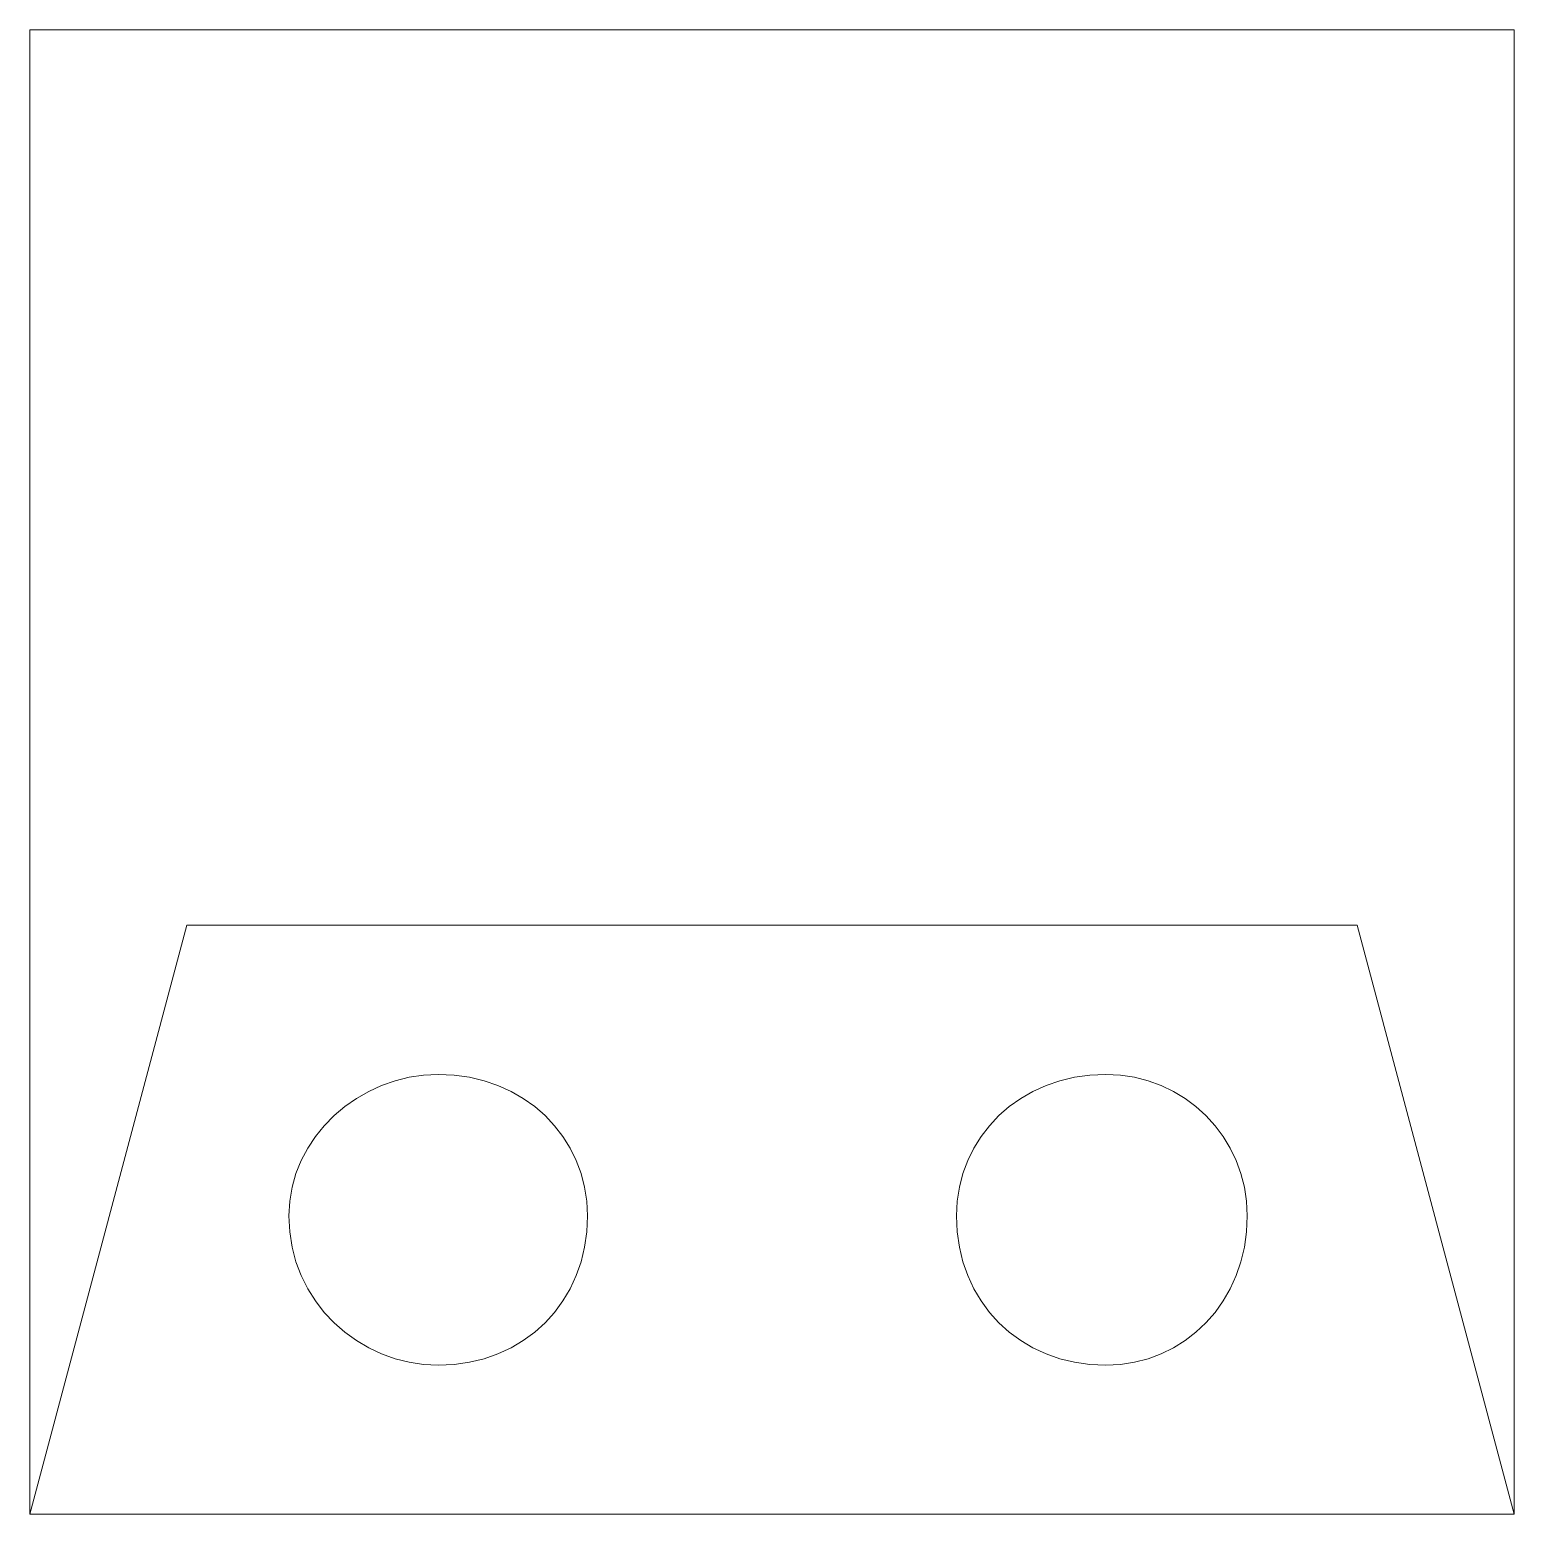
# Model space of a CAD drawing. Header units: metres. Extents: x 87 to 313, y 27 to 253.
import ezdxf

# ---------------------------------------------------------------- set-up
doc = ezdxf.new("R2010")
doc.units = ezdxf.units.M
doc.layers.add('STROKE_WHITE_FFFFFF', color=7, linetype='Continuous', true_color=0xffffff)

msp = doc.modelspace()

# ---------------------------------------------------------------- linework, layer by layer
at = {"layer": 'STROKE_WHITE_FFFFFF', "lineweight": 0, "true_color": 0xffffff}
for points in [[(86.55, 253.35), (313.35, 253.35), (313.35, 26.55), (86.55, 26.55), (86.55, 253.35)], [(313.35, 26.55), (289.35, 116.55), (110.55, 116.55), (86.55, 26.55)], [(171.75, 72.15), (171.64, 74.37), (171.31, 76.52), (170.78, 78.6), (170.04, 80.59), (169.12, 82.48), (168.02, 84.26), (166.74, 85.92), (165.3, 87.45), (163.71, 88.84), (161.96, 90.08), (160.09, 91.16), (158.08, 92.06), (155.96, 92.78), (153.72, 93.31), (151.38, 93.64), (148.95, 93.75), (146.72, 93.64), (144.52, 93.31), (142.39, 92.78), (140.32, 92.06), (138.34, 91.16), (136.46, 90.08), (134.69, 88.84), (133.05, 87.45), (131.55, 85.92), (130.2, 84.26), (129.02, 82.48), (128.02, 80.59), (127.23, 78.6), (126.64, 76.52), (126.27, 74.37), (126.15, 72.15), (126.27, 69.72), (126.64, 67.38), (127.23, 65.14), (128.02, 63.02), (129.02, 61.01), (130.2, 59.14), (131.55, 57.39), (133.05, 55.8), (134.69, 54.36), (136.46, 53.08), (138.34, 51.98), (140.32, 51.06), (142.39, 50.32), (144.52, 49.79), (146.72, 49.46), (148.95, 49.35), (151.38, 49.46), (153.72, 49.79), (155.96, 50.32), (158.08, 51.06), (160.09, 51.98), (161.96, 53.08), (163.71, 54.36), (165.3, 55.8), (166.74, 57.39), (168.02, 59.14), (169.12, 61.01), (170.04, 63.02), (170.78, 65.14), (171.31, 67.38), (171.64, 69.72), (171.75, 72.15)], [(272.55, 72.15), (272.44, 74.37), (272.11, 76.52), (271.58, 78.6), (270.86, 80.59), (269.96, 82.48), (268.88, 84.26), (267.64, 85.92), (266.25, 87.45), (264.72, 88.84), (263.06, 90.08), (261.28, 91.16), (259.39, 92.06), (257.4, 92.78), (255.32, 93.31), (253.17, 93.64), (250.95, 93.75), (248.52, 93.64), (246.18, 93.31), (243.94, 92.78), (241.82, 92.06), (239.81, 91.16), (237.94, 90.08), (236.19, 88.84), (234.6, 87.45), (233.16, 85.92), (231.88, 84.26), (230.78, 82.48), (229.86, 80.59), (229.12, 78.6), (228.59, 76.52), (228.26, 74.37), (228.15, 72.15), (228.26, 69.72), (228.59, 67.38), (229.12, 65.14), (229.86, 63.02), (230.78, 61.01), (231.88, 59.14), (233.16, 57.39), (234.6, 55.8), (236.19, 54.36), (237.94, 53.08), (239.81, 51.98), (241.82, 51.06), (243.94, 50.32), (246.18, 49.79), (248.52, 49.46), (250.95, 49.35), (253.17, 49.46), (255.32, 49.79), (257.4, 50.32), (259.39, 51.06), (261.28, 51.98), (263.06, 53.08), (264.72, 54.36), (266.25, 55.8), (267.64, 57.39), (268.88, 59.14), (269.96, 61.01), (270.86, 63.02), (271.58, 65.14), (272.11, 67.38), (272.44, 69.72), (272.55, 72.15)]]:
    msp.add_lwpolyline(points, dxfattribs=at)

doc.saveas('drawing.dxf')
